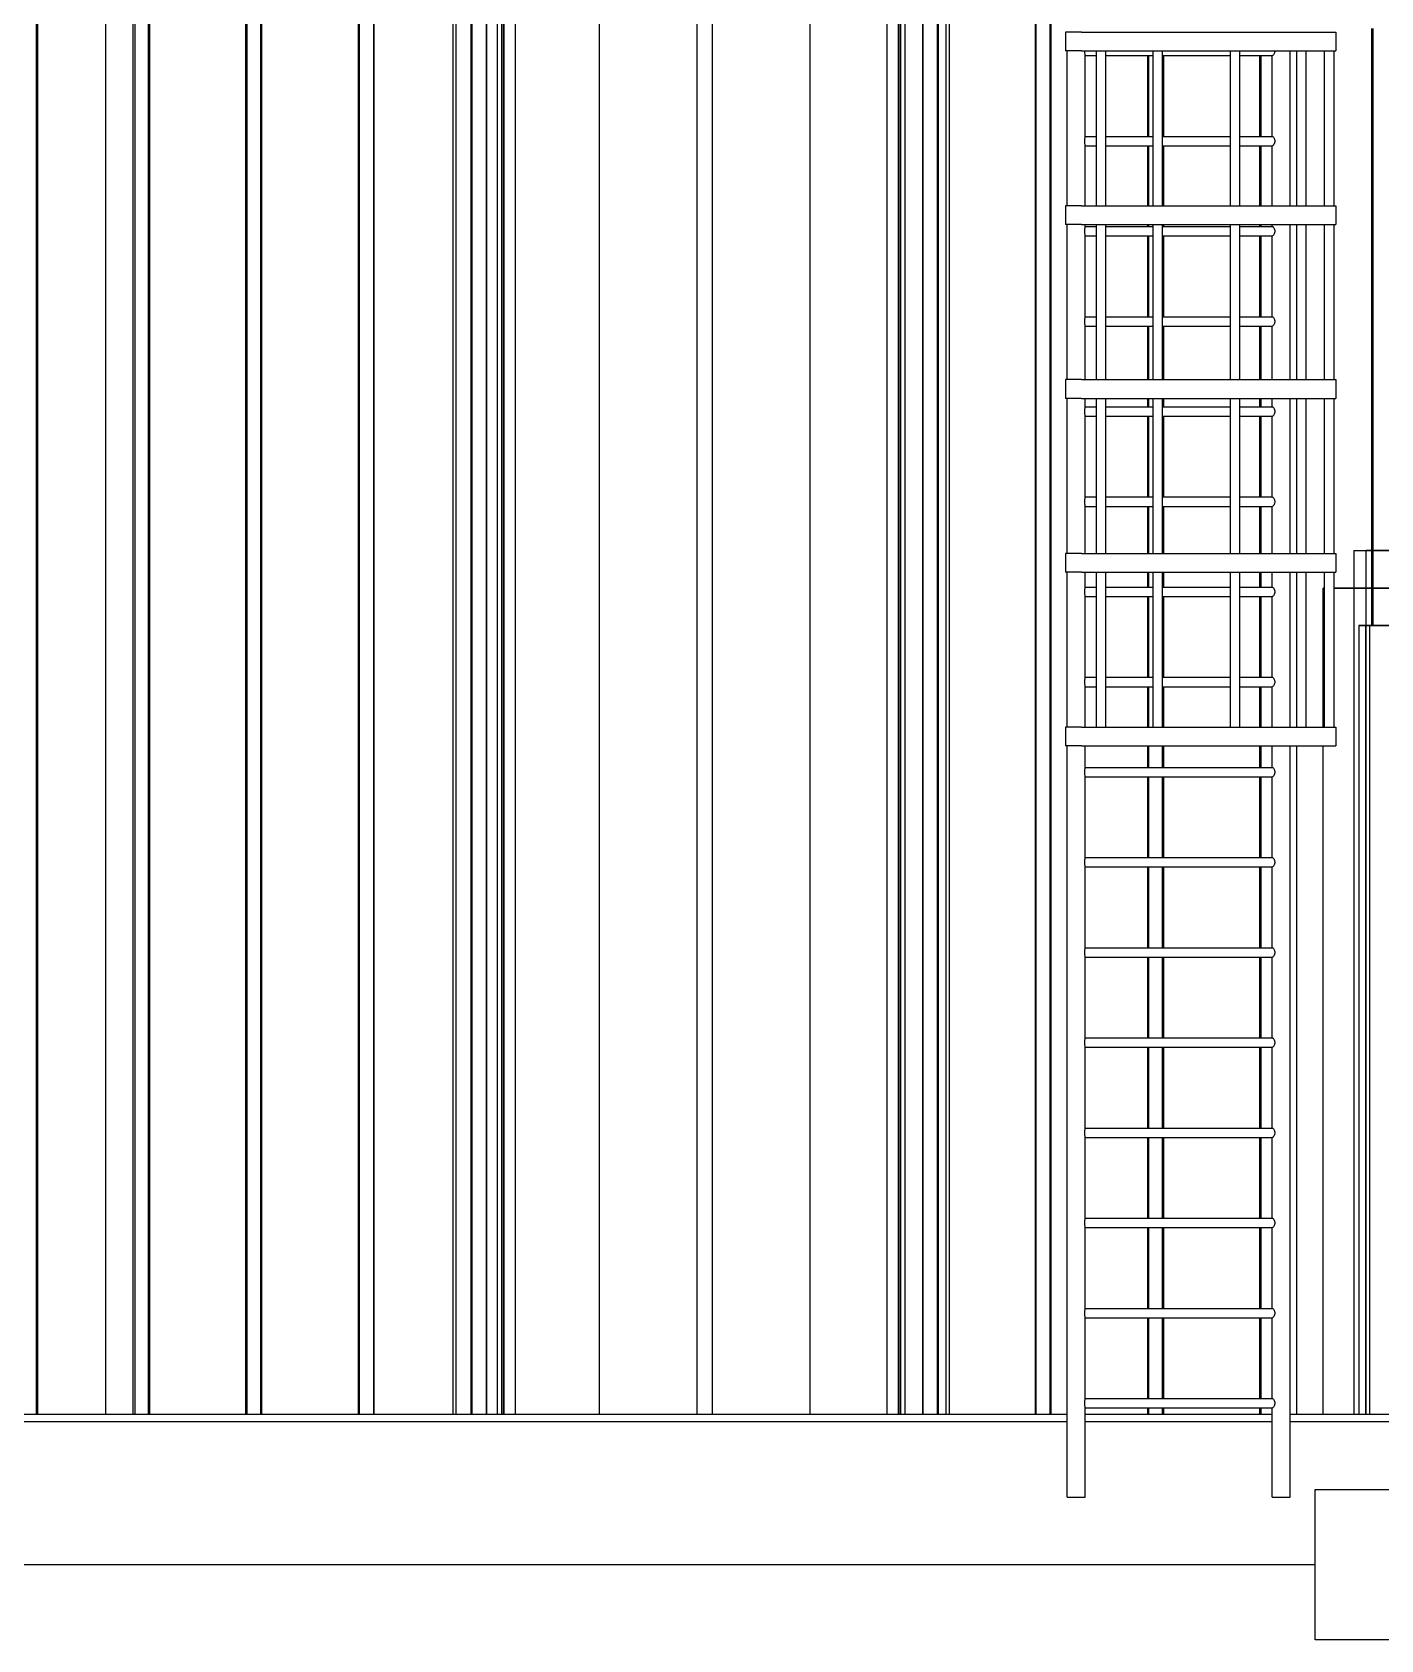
# Model space of a CAD drawing. Header units: millimetres. Extents: x -4172 to 126100, y -2 to 142133.
# Drawn here: x 55255 to 58846, y 42418 to 46698 of the extents above; entities that cross this region are included whole.
import ezdxf

# ---------------------------------------------------------------- set-up
doc = ezdxf.new("R2010")
doc.units = ezdxf.units.MM
doc.header["$LTSCALE"] = 100
doc.layers.add('Visible', color=7, linetype='Continuous', lineweight=25)

msp = doc.modelspace()

# ---------------------------------------------------------------- linework, layer by layer
at = {"layer": 'Visible'}
for p, q in [((55265.41, 48882.58), (55265.41, 43017.58)), ((55270.11, 43017.58), (55270.11, 48882.58)), ((55524.35, 43017.58), (55524.35, 48882.58)), ((55528.27, 48882.58), (55528.27, 43017.58)), ((55564.1, 48882.58), (55564.1, 43017.58)), ((55568.02, 43017.58), (55568.02, 48882.58)), ((55823.7, 43017.58), (55823.7, 48882.58)), ((55826.83, 48882.58), (55826.83, 43017.58)), ((55863.54, 48882.58), (55863.54, 43017.58)), ((55866.67, 43017.58), (55866.67, 48882.58)), ((56123.67, 43017.58), (56123.67, 48882.58)), ((56126.02, 48882.58), (56126.02, 43017.58)), ((56163.58, 48882.58), (56163.58, 43017.58)), ((56165.93, 43017.58), (56165.93, 48882.58)), ((56424.11, 43017.58), (56424.11, 48882.58)), ((56425.66, 48882.58), (56425.66, 43017.58)), ((56464.07, 48882.58), (56464.07, 43017.58)), ((56465.62, 43017.58), (56465.62, 48882.58)), ((56764.85, 48882.58), (56764.85, 43017.58)), ((57025.76, 43017.58), (57025.76, 48882.58)), ((57065.76, 48882.58), (57065.76, 43017.58)), ((57326.68, 43017.58), (57326.68, 48882.58)), ((57625.84, 48882.58), (57625.84, 43017.58)), ((57627.45, 43017.58), (57627.45, 48882.58)), ((57665.8, 43017.58), (57665.8, 48882.58)), ((57667.4, 48882.58), (57667.4, 43017.58)), ((57925.51, 48882.58), (57925.51, 43017.58)), ((57927.91, 43017.58), (57927.91, 48882.58)), ((55451.23, 43017.58), (55451.23, 48877.58)), ((56376.03, 43017.58), (56376.03, 48877.58)), ((56384.45, 43017.58), (56384.45, 48877.58)), ((56494.01, 43017.58), (56494.01, 48877.58)), ((56505.78, 43017.58), (56505.78, 48877.58)), ((56510.41, 43017.58), (56510.41, 48877.58)), ((56511.78, 43017.58), (56511.78, 48877.58)), ((56541.78, 43017.58), (56541.78, 48877.58)), ((57531.78, 43017.58), (57531.78, 48877.58)), ((57561.78, 43017.58), (57561.78, 48877.58)), ((57563.14, 43017.58), (57563.14, 48877.58)), ((57567.77, 43017.58), (57567.77, 48877.58)), ((57579.54, 43017.58), (57579.54, 48877.58)), ((57689.1, 43017.58), (57689.1, 48877.58)), ((57697.53, 43017.58), (57697.53, 48877.58)), ((56511.78, 43017.58), (56511.78, 48627.58)), ((57563.14, 43017.58), (57563.14, 48627.58)), ((57965.42, 43017.58), (57965.42, 47306.85)), ((57967.82, 47305.42), (57967.82, 43017.58)), ((58006.55, 46697.58), (58006.55, 46647.58)), ((58048.7, 46697.58), (58006.55, 46697.58)), ((58048.7, 46697.58), (58725.8, 46697.58)), ((58725.8, 46697.58), (58725.8, 46647.58)), ((58821.2, 46707.58), (58821.2, 45117.58)), ((58825.96, 45117.58), (58825.96, 46707.58)), ((58048.7, 46647.58), (58006.55, 46647.58)), ((58010.85, 46235.08), (58010.85, 46647.58)), ((58048.7, 46647.58), (58725.8, 46647.58)), ((58058.85, 46418.88), (58058.85, 46636.28)), ((58058.85, 46635.08), (58088.18, 46635.08)), ((58088.18, 46647.58), (58088.18, 46235.08)), ((58113.18, 46647.58), (58113.18, 46235.08)), ((58113.18, 46635.08), (58238.87, 46635.08)), ((58224.74, 46635.08), (58224.74, 46420.08)), ((58227.92, 46420.08), (58227.92, 46635.08)), ((58238.87, 46647.58), (58238.87, 46235.08)), ((58263.87, 46647.58), (58263.87, 46235.08)), ((58263.87, 46635.08), (58445.1, 46635.08)), ((58264.57, 46420.08), (58264.57, 46635.08)), ((58267.75, 46635.08), (58267.75, 46420.08)), ((58445.1, 46647.58), (58445.1, 46235.08)), ((58470.1, 46647.58), (58470.1, 46235.08)), ((58470.1, 46635.08), (58557.38, 46635.08)), ((58523.35, 46635.08), (58523.35, 46420.08)), ((58527.32, 46420.08), (58527.32, 46635.08)), ((58556.78, 46420.08), (58556.78, 46635.08)), ((58604.78, 46235.08), (58604.78, 46647.58)), ((58621.65, 46647.58), (58621.65, 46235.08)), ((58646.65, 46647.58), (58646.65, 46235.08)), ((58695.55, 46647.58), (58695.55, 46235.08)), ((58720.55, 46647.58), (58720.55, 46235.08)), ((58058.85, 46420.08), (58088.18, 46420.08)), ((58058.85, 46235.08), (58058.85, 46396.28)), ((58113.18, 46420.08), (58238.87, 46420.08)), ((58263.87, 46420.08), (58445.1, 46420.08)), ((58470.1, 46420.08), (58557.38, 46420.08)), ((58058.85, 46395.08), (58088.18, 46395.08)), ((58113.18, 46395.08), (58238.87, 46395.08)), ((58224.74, 46395.08), (58224.74, 46235.08)), ((58227.92, 46235.08), (58227.92, 46395.08)), ((58263.87, 46395.08), (58445.1, 46395.08)), ((58264.57, 46235.08), (58264.57, 46395.08)), ((58267.75, 46395.08), (58267.75, 46235.08)), ((58470.1, 46395.08), (58557.38, 46395.08)), ((58523.35, 46395.08), (58523.35, 46235.08)), ((58527.32, 46235.08), (58527.32, 46395.08)), ((58556.78, 46235.08), (58556.78, 46395.08)), ((58006.55, 46235.08), (58006.55, 46185.08)), ((58048.7, 46235.08), (58006.55, 46235.08)), ((58048.7, 46235.08), (58725.8, 46235.08)), ((58725.8, 46235.08), (58725.8, 46185.08)), ((58048.7, 46185.08), (58006.55, 46185.08)), ((58010.85, 45772.58), (58010.85, 46185.08)), ((58048.7, 46185.08), (58725.8, 46185.08)), ((58058.85, 46178.88), (58058.85, 46185.08)), ((58088.18, 46185.08), (58088.18, 45772.58)), ((58113.18, 46185.08), (58113.18, 45772.58)), ((58224.74, 46185.08), (58224.74, 46180.08)), ((58227.92, 46180.08), (58227.92, 46185.08)), ((58238.87, 46185.08), (58238.87, 45772.58)), ((58263.87, 46185.08), (58263.87, 45772.58)), ((58264.57, 46180.08), (58264.57, 46185.08)), ((58267.75, 46185.08), (58267.75, 46180.08)), ((58445.1, 46185.08), (58445.1, 45772.58)), ((58470.1, 46185.08), (58470.1, 45772.58)), ((58523.35, 46185.08), (58523.35, 46180.08)), ((58527.32, 46180.08), (58527.32, 46185.08)), ((58556.78, 46180.08), (58556.78, 46185.08)), ((58604.78, 45772.58), (58604.78, 46185.08)), ((58621.65, 46185.08), (58621.65, 45772.58)), ((58646.65, 46185.08), (58646.65, 45772.58)), ((58695.55, 46185.08), (58695.55, 45772.58)), ((58720.55, 46185.08), (58720.55, 45772.58)), ((58058.85, 46180.08), (58088.18, 46180.08)), ((58058.85, 45938.88), (58058.85, 46156.28)), ((58058.85, 46155.08), (58088.18, 46155.08)), ((58113.18, 46180.08), (58238.87, 46180.08)), ((58113.18, 46155.08), (58238.87, 46155.08)), ((58224.74, 46155.08), (58224.74, 45940.08)), ((58227.92, 45940.08), (58227.92, 46155.08)), ((58263.87, 46180.08), (58445.1, 46180.08)), ((58263.87, 46155.08), (58445.1, 46155.08)), ((58264.57, 45940.08), (58264.57, 46155.08)), ((58267.75, 46155.08), (58267.75, 45940.08)), ((58470.1, 46180.08), (58557.38, 46180.08)), ((58470.1, 46155.08), (58557.38, 46155.08)), ((58523.35, 46155.08), (58523.35, 45940.08)), ((58527.32, 45940.08), (58527.32, 46155.08)), ((58556.78, 45940.08), (58556.78, 46155.08)), ((58058.85, 45940.08), (58088.18, 45940.08)), ((58113.18, 45940.08), (58238.87, 45940.08)), ((58263.87, 45940.08), (58445.1, 45940.08)), ((58470.1, 45940.08), (58557.38, 45940.08)), ((58058.85, 45772.58), (58058.85, 45916.28)), ((58058.85, 45915.08), (58088.18, 45915.08)), ((58113.18, 45915.08), (58238.87, 45915.08)), ((58224.74, 45915.08), (58224.74, 45772.58)), ((58227.92, 45772.58), (58227.92, 45915.08)), ((58263.87, 45915.08), (58445.1, 45915.08)), ((58264.57, 45772.58), (58264.57, 45915.08)), ((58267.75, 45915.08), (58267.75, 45772.58)), ((58470.1, 45915.08), (58557.38, 45915.08)), ((58523.35, 45915.08), (58523.35, 45772.58)), ((58527.32, 45772.58), (58527.32, 45915.08)), ((58556.78, 45772.58), (58556.78, 45915.08)), ((58006.55, 45772.58), (58006.55, 45722.58)), ((58048.7, 45772.58), (58006.55, 45772.58)), ((58048.7, 45772.58), (58725.8, 45772.58)), ((58725.8, 45772.58), (58725.8, 45722.58)), ((58048.7, 45722.58), (58006.55, 45722.58)), ((58010.85, 45310.08), (58010.85, 45722.58)), ((58048.7, 45722.58), (58725.8, 45722.58)), ((58058.85, 45698.88), (58058.85, 45722.58)), ((58088.18, 45722.58), (58088.18, 45310.08)), ((58113.18, 45722.58), (58113.18, 45310.08)), ((58224.74, 45722.58), (58224.74, 45700.08)), ((58227.92, 45700.08), (58227.92, 45722.58)), ((58238.87, 45722.58), (58238.87, 45310.08)), ((58263.87, 45722.58), (58263.87, 45310.08)), ((58264.57, 45700.08), (58264.57, 45722.58)), ((58267.75, 45722.58), (58267.75, 45700.08)), ((58445.1, 45722.58), (58445.1, 45310.08)), ((58470.1, 45722.58), (58470.1, 45310.08)), ((58523.35, 45722.58), (58523.35, 45700.08)), ((58527.32, 45700.08), (58527.32, 45722.58)), ((58556.78, 45700.08), (58556.78, 45722.58)), ((58604.78, 45310.08), (58604.78, 45722.58)), ((58621.65, 45722.58), (58621.65, 45310.08)), ((58646.65, 45722.58), (58646.65, 45310.08)), ((58695.55, 45722.58), (58695.55, 45310.08)), ((58720.55, 45722.58), (58720.55, 45310.08)), ((58058.85, 45700.08), (58088.18, 45700.08)), ((58058.85, 45458.88), (58058.85, 45676.28)), ((58058.85, 45675.08), (58088.18, 45675.08)), ((58113.18, 45700.08), (58238.87, 45700.08)), ((58113.18, 45675.08), (58238.87, 45675.08)), ((58224.74, 45675.08), (58224.74, 45460.08)), ((58227.92, 45460.08), (58227.92, 45675.08)), ((58263.87, 45700.08), (58445.1, 45700.08)), ((58263.87, 45675.08), (58445.1, 45675.08)), ((58264.57, 45460.08), (58264.57, 45675.08)), ((58267.75, 45675.08), (58267.75, 45460.08)), ((58470.1, 45700.08), (58557.38, 45700.08)), ((58470.1, 45675.08), (58557.38, 45675.08)), ((58523.35, 45675.08), (58523.35, 45460.08)), ((58527.32, 45460.08), (58527.32, 45675.08)), ((58556.78, 45460.08), (58556.78, 45675.08)), ((58058.85, 45460.08), (58088.18, 45460.08)), ((58113.18, 45460.08), (58238.87, 45460.08)), ((58263.87, 45460.08), (58445.1, 45460.08)), ((58470.1, 45460.08), (58557.38, 45460.08)), ((58058.85, 45310.08), (58058.85, 45436.28)), ((58058.85, 45435.08), (58088.18, 45435.08)), ((58113.18, 45435.08), (58238.87, 45435.08)), ((58224.74, 45435.08), (58224.74, 45310.08)), ((58227.92, 45310.08), (58227.92, 45435.08)), ((58263.87, 45435.08), (58445.1, 45435.08)), ((58264.57, 45310.08), (58264.57, 45435.08)), ((58267.75, 45435.08), (58267.75, 45310.08)), ((58470.1, 45435.08), (58557.38, 45435.08)), ((58523.35, 45435.08), (58523.35, 45310.08)), ((58527.32, 45310.08), (58527.32, 45435.08)), ((58556.78, 45310.08), (58556.78, 45435.08)), ((58006.55, 45310.08), (58006.55, 45260.08)), ((58048.7, 45310.08), (58006.55, 45310.08)), ((58048.7, 45310.08), (58725.8, 45310.08)), ((58725.8, 45310.08), (58725.8, 45260.08)), ((58774.07, 45317.58), (59550.42, 45317.58)), ((58774.07, 45317.58), (58774.07, 43017.58)), ((58774.07, 45317.58), (58806.79, 45317.58)), ((58806.79, 43017.58), (58806.79, 45317.58)), ((62575.22, 45317.58), (58806.79, 45317.58)), ((58048.7, 45260.08), (58006.55, 45260.08)), ((58010.85, 44847.58), (58010.85, 45260.08)), ((58048.7, 45260.08), (58725.8, 45260.08)), ((58058.85, 45218.88), (58058.85, 45260.08)), ((58088.18, 45260.08), (58088.18, 44847.58)), ((58113.18, 45260.08), (58113.18, 44847.58)), ((58224.74, 45260.08), (58224.74, 45220.08)), ((58227.92, 45220.08), (58227.92, 45260.08)), ((58238.87, 45260.08), (58238.87, 44847.58)), ((58263.87, 45260.08), (58263.87, 44847.58)), ((58264.57, 45220.08), (58264.57, 45260.08)), ((58267.75, 45260.08), (58267.75, 45220.08)), ((58445.1, 45260.08), (58445.1, 44847.58)), ((58470.1, 45260.08), (58470.1, 44847.58)), ((58523.35, 45260.08), (58523.35, 45220.08)), ((58527.32, 45220.08), (58527.32, 45260.08)), ((58556.78, 45220.08), (58556.78, 45260.08)), ((58604.78, 44847.58), (58604.78, 45260.08)), ((58621.65, 45260.08), (58621.65, 44847.58)), ((58646.65, 45260.08), (58646.65, 44847.58)), ((58695.55, 45260.08), (58695.55, 44847.58)), ((58720.55, 45260.08), (58720.55, 44847.58)), ((58058.85, 45220.08), (58088.18, 45220.08)), ((58113.18, 45220.08), (58238.87, 45220.08)), ((58263.87, 45220.08), (58445.1, 45220.08)), ((58470.1, 45220.08), (58557.38, 45220.08)), ((58692.61, 45217.58), (58695.55, 45217.58)), ((58692.61, 44847.58), (58692.61, 45217.58)), ((58695.55, 45217.58), (58692.61, 45217.58)), ((58720.55, 45217.58), (60018.6, 45217.58)), ((59193.56, 45217.58), (58720.55, 45217.58)), ((58058.85, 44978.88), (58058.85, 45196.28)), ((58058.85, 45195.08), (58088.18, 45195.08)), ((58113.18, 45195.08), (58238.87, 45195.08)), ((58224.74, 45195.08), (58224.74, 44980.08)), ((58227.92, 44980.08), (58227.92, 45195.08)), ((58263.87, 45195.08), (58445.1, 45195.08)), ((58264.57, 44980.08), (58264.57, 45195.08)), ((58267.75, 45195.08), (58267.75, 44980.08)), ((58470.1, 45195.08), (58557.38, 45195.08)), ((58523.35, 45195.08), (58523.35, 44980.08)), ((58527.32, 44980.08), (58527.32, 45195.08)), ((58556.78, 44980.08), (58556.78, 45195.08)), ((58787.31, 45117.58), (58787.31, 43017.58)), ((58787.31, 45117.58), (60081.19, 45117.58)), ((59193.56, 45117.58), (58787.31, 45117.58)), ((58805.34, 45117.58), (58821.2, 45117.58)), ((58805.34, 45117.58), (58805.34, 43017.58)), ((58805.34, 45117.58), (58816.8, 45117.58)), ((58825.96, 45117.58), (58816.8, 45117.58)), ((58816.8, 43017.58), (58816.8, 45117.58)), ((58825.96, 45117.58), (58821.2, 45117.58)), ((58058.85, 44980.08), (58088.18, 44980.08)), ((58058.85, 44847.58), (58058.85, 44956.28)), ((58058.85, 44955.08), (58088.18, 44955.08)), ((58113.18, 44980.08), (58238.87, 44980.08)), ((58113.18, 44955.08), (58238.87, 44955.08)), ((58224.74, 44955.08), (58224.74, 44847.58)), ((58227.92, 44847.58), (58227.92, 44955.08)), ((58263.87, 44980.08), (58445.1, 44980.08)), ((58263.87, 44955.08), (58445.1, 44955.08)), ((58264.57, 44847.58), (58264.57, 44955.08)), ((58267.75, 44955.08), (58267.75, 44847.58)), ((58470.1, 44980.08), (58557.38, 44980.08)), ((58470.1, 44955.08), (58557.38, 44955.08)), ((58523.35, 44955.08), (58523.35, 44847.58)), ((58527.32, 44847.58), (58527.32, 44955.08)), ((58556.78, 44847.58), (58556.78, 44955.08)), ((58006.55, 44847.58), (58006.55, 44797.58)), ((58048.7, 44847.58), (58006.55, 44847.58)), ((58048.7, 44847.58), (58725.8, 44847.58)), ((58725.8, 44847.58), (58725.8, 44797.58)), ((58048.7, 44797.58), (58006.55, 44797.58)), ((58010.85, 42797.58), (58010.85, 44797.58)), ((58048.7, 44797.58), (58725.8, 44797.58)), ((58058.85, 44738.88), (58058.85, 44797.58)), ((58224.74, 44797.58), (58224.74, 44740.08)), ((58227.92, 44740.08), (58227.92, 44797.58)), ((58264.57, 44740.08), (58264.57, 44797.58)), ((58267.75, 44797.58), (58267.75, 44740.08)), ((58523.35, 44797.58), (58523.35, 44740.08)), ((58527.32, 44740.08), (58527.32, 44797.58)), ((58556.78, 44740.08), (58556.78, 44797.58)), ((58604.78, 42797.58), (58604.78, 44797.58)), ((58622.32, 43017.58), (58622.32, 44797.58)), ((58692.61, 43017.58), (58692.61, 44797.58)), ((58058.85, 44740.08), (58557.38, 44740.08)), ((58058.85, 44498.88), (58058.85, 44716.28)), ((58058.85, 44715.08), (58557.38, 44715.08)), ((58224.74, 44715.08), (58224.74, 44500.08)), ((58227.92, 44500.08), (58227.92, 44715.08)), ((58264.57, 44500.08), (58264.57, 44715.08)), ((58267.75, 44715.08), (58267.75, 44500.08)), ((58523.35, 44715.08), (58523.35, 44500.08)), ((58527.32, 44500.08), (58527.32, 44715.08)), ((58556.78, 44500.08), (58556.78, 44715.08)), ((58058.85, 44500.08), (58557.38, 44500.08)), ((58058.85, 44258.88), (58058.85, 44476.28)), ((58058.85, 44475.08), (58557.38, 44475.08)), ((58224.74, 44475.08), (58224.74, 44260.08)), ((58227.92, 44260.08), (58227.92, 44475.08)), ((58264.57, 44260.08), (58264.57, 44475.08)), ((58267.75, 44475.08), (58267.75, 44260.08)), ((58523.35, 44475.08), (58523.35, 44260.08)), ((58527.32, 44260.08), (58527.32, 44475.08)), ((58556.78, 44260.08), (58556.78, 44475.08)), ((58058.85, 44260.08), (58557.38, 44260.08)), ((58058.85, 44018.88), (58058.85, 44236.28)), ((58058.85, 44235.08), (58557.38, 44235.08)), ((58224.74, 44235.08), (58224.74, 44020.08)), ((58227.92, 44020.08), (58227.92, 44235.08)), ((58264.57, 44020.08), (58264.57, 44235.08)), ((58267.75, 44235.08), (58267.75, 44020.08)), ((58523.35, 44235.08), (58523.35, 44020.08)), ((58527.32, 44020.08), (58527.32, 44235.08)), ((58556.78, 44020.08), (58556.78, 44235.08)), ((58058.85, 44020.08), (58557.38, 44020.08)), ((58058.85, 43778.88), (58058.85, 43996.28)), ((58058.85, 43995.08), (58557.38, 43995.08)), ((58224.74, 43995.08), (58224.74, 43780.08)), ((58227.92, 43780.08), (58227.92, 43995.08)), ((58264.57, 43780.08), (58264.57, 43995.08)), ((58267.75, 43995.08), (58267.75, 43780.08)), ((58523.35, 43995.08), (58523.35, 43780.08)), ((58527.32, 43780.08), (58527.32, 43995.08)), ((58556.78, 43780.08), (58556.78, 43995.08)), ((58058.85, 43780.08), (58557.38, 43780.08)), ((58058.85, 43538.88), (58058.85, 43756.28)), ((58058.85, 43755.08), (58557.38, 43755.08)), ((58224.74, 43755.08), (58224.74, 43540.08)), ((58227.92, 43540.08), (58227.92, 43755.08)), ((58264.57, 43540.08), (58264.57, 43755.08)), ((58267.75, 43755.08), (58267.75, 43540.08)), ((58523.35, 43755.08), (58523.35, 43540.08)), ((58527.32, 43540.08), (58527.32, 43755.08)), ((58556.78, 43540.08), (58556.78, 43755.08)), ((58058.85, 43540.08), (58557.38, 43540.08)), ((58058.85, 43298.88), (58058.85, 43516.28)), ((58058.85, 43515.08), (58557.38, 43515.08)), ((58224.74, 43515.08), (58224.74, 43300.08)), ((58227.92, 43300.08), (58227.92, 43515.08)), ((58264.57, 43300.08), (58264.57, 43515.08)), ((58267.75, 43515.08), (58267.75, 43300.08)), ((58523.35, 43515.08), (58523.35, 43300.08)), ((58527.32, 43300.08), (58527.32, 43515.08)), ((58556.78, 43300.08), (58556.78, 43515.08)), ((58058.85, 43300.08), (58557.38, 43300.08)), ((58058.85, 43058.88), (58058.85, 43276.28)), ((58058.85, 43275.08), (58557.38, 43275.08)), ((58224.74, 43275.08), (58224.74, 43060.08)), ((58227.92, 43060.08), (58227.92, 43275.08)), ((58264.57, 43060.08), (58264.57, 43275.08)), ((58267.75, 43275.08), (58267.75, 43060.08)), ((58523.35, 43275.08), (58523.35, 43060.08)), ((58527.32, 43060.08), (58527.32, 43275.08)), ((58556.78, 43060.08), (58556.78, 43275.08)), ((58058.85, 43060.08), (58557.38, 43060.08)), ((58010.85, 43017.58), (43665.77, 43017.58)), ((58058.85, 42797.58), (58058.85, 43036.28)), ((58058.85, 43035.08), (58557.38, 43035.08)), ((58556.78, 43017.58), (58058.85, 43017.58)), ((58224.74, 43035.08), (58224.74, 43017.58)), ((58227.92, 43017.58), (58227.92, 43035.08)), ((58264.57, 43017.58), (58264.57, 43035.08)), ((58267.75, 43035.08), (58267.75, 43017.58)), ((58523.35, 43035.08), (58523.35, 43017.58)), ((58527.32, 43017.58), (58527.32, 43035.08)), ((58556.78, 42797.58), (58556.78, 43035.08)), ((59334.28, 43017.58), (58604.78, 43017.58)), ((58010.85, 42997.58), (43551.78, 42997.58)), ((58556.78, 42997.58), (58058.85, 42997.58)), ((59334.28, 42997.58), (58604.78, 42997.58)), ((58671.57, 42417.58), (58671.57, 42817.58)), ((58671.57, 42817.58), (59956, 42817.58)), ((58010.85, 42797.58), (58058.85, 42797.58)), ((58556.78, 42797.58), (58604.78, 42797.58)), ((58671.57, 42617.58), (43551.78, 42617.58)), ((59956, 42417.58), (58671.57, 42417.58))]:
    msp.add_line(p, q, dxfattribs=at)
for points, knots in [([(58058.85, 46636.28), (58058.85, 46636.91), (58058.73, 46637.77), (58058.39, 46639.83), (58058.14, 46641.22), (58057.84, 46643.52), (58057.75, 46644.32), (58057.63, 46645.95), (58057.6, 46646.78), (58057.6, 46647.58)], [2.4611854, 2.4611854, 2.4611854, 2.4611854, 2.8870911, 2.8870911, 3.3693304, 3.3693304, 3.61045, 3.61045, 3.8515697, 3.8515697, 3.8515697, 3.8515697]), ([(58563.59, 46647.58), (58563.59, 46646.78), (58563.52, 46645.95), (58563.26, 46644.32), (58563.07, 46643.52), (58562.34, 46641.22), (58561.66, 46639.83), (58560.33, 46637.65), (58559.58, 46636.69), (58558.61, 46635.73), (58558.31, 46635.48), (58557.78, 46635.16), (58557.56, 46635.08), (58557.38, 46635.08)], [3.8515697, 3.8515697, 3.8515697, 3.8515697, 4.0926893, 4.0926893, 4.333809, 4.333809, 4.8160483, 4.8160483, 5.2967014, 5.2967014, 5.5370279, 5.5370279, 5.7773545, 5.7773545, 5.7773545, 5.7773545]), ([(58058.85, 46396.28), (58058.85, 46396.91), (58058.73, 46397.77), (58058.39, 46399.83), (58058.14, 46401.22), (58057.84, 46403.52), (58057.75, 46404.32), (58057.63, 46405.95), (58057.6, 46406.78), (58057.6, 46408.38), (58057.63, 46409.21), (58057.75, 46410.84), (58057.84, 46411.64), (58058.14, 46413.94), (58058.39, 46415.32), (58058.73, 46417.38), (58058.85, 46418.25), (58058.85, 46418.88)], [2.4611854, 2.4611854, 2.4611854, 2.4611854, 2.8870911, 2.8870911, 3.3693304, 3.3693304, 3.61045, 3.61045, 3.8515697, 3.8515697, 4.0926893, 4.0926893, 4.333809, 4.333809, 4.8160483, 4.8160483, 5.2419539, 5.2419539, 5.2419539, 5.2419539]), ([(58557.38, 46420.08), (58557.56, 46420.08), (58557.78, 46420), (58558.31, 46419.68), (58558.61, 46419.43), (58559.58, 46418.47), (58560.33, 46417.51), (58561.66, 46415.32), (58562.34, 46413.94), (58563.07, 46411.64), (58563.26, 46410.84), (58563.52, 46409.21), (58563.59, 46408.38), (58563.59, 46406.78), (58563.52, 46405.95), (58563.26, 46404.32), (58563.07, 46403.52), (58562.34, 46401.22), (58561.66, 46399.83), (58560.33, 46397.65), (58559.58, 46396.69), (58558.61, 46395.73), (58558.31, 46395.48), (58557.78, 46395.16), (58557.56, 46395.08), (58557.38, 46395.08)], [1.9257848, 1.9257848, 1.9257848, 1.9257848, 2.1661114, 2.1661114, 2.406438, 2.406438, 2.8870911, 2.8870911, 3.3693304, 3.3693304, 3.61045, 3.61045, 3.8515697, 3.8515697, 4.0926893, 4.0926893, 4.333809, 4.333809, 4.8160483, 4.8160483, 5.2967014, 5.2967014, 5.5370279, 5.5370279, 5.7773545, 5.7773545, 5.7773545, 5.7773545]), ([(58058.85, 46156.28), (58058.85, 46156.91), (58058.73, 46157.77), (58058.39, 46159.83), (58058.14, 46161.22), (58057.84, 46163.52), (58057.75, 46164.32), (58057.63, 46165.95), (58057.6, 46166.78), (58057.6, 46168.38), (58057.63, 46169.21), (58057.75, 46170.84), (58057.84, 46171.64), (58058.14, 46173.94), (58058.39, 46175.32), (58058.73, 46177.38), (58058.85, 46178.25), (58058.85, 46178.88)], [2.4611854, 2.4611854, 2.4611854, 2.4611854, 2.8870911, 2.8870911, 3.3693304, 3.3693304, 3.61045, 3.61045, 3.8515697, 3.8515697, 4.0926893, 4.0926893, 4.333809, 4.333809, 4.8160483, 4.8160483, 5.2419539, 5.2419539, 5.2419539, 5.2419539]), ([(58557.38, 46180.08), (58557.56, 46180.08), (58557.78, 46180), (58558.31, 46179.68), (58558.61, 46179.43), (58559.58, 46178.47), (58560.33, 46177.51), (58561.66, 46175.32), (58562.34, 46173.94), (58563.07, 46171.64), (58563.26, 46170.84), (58563.52, 46169.21), (58563.59, 46168.38), (58563.59, 46166.78), (58563.52, 46165.95), (58563.26, 46164.32), (58563.07, 46163.52), (58562.34, 46161.22), (58561.66, 46159.83), (58560.33, 46157.65), (58559.58, 46156.69), (58558.61, 46155.73), (58558.31, 46155.48), (58557.78, 46155.16), (58557.56, 46155.08), (58557.38, 46155.08)], [1.9257848, 1.9257848, 1.9257848, 1.9257848, 2.1661114, 2.1661114, 2.406438, 2.406438, 2.8870911, 2.8870911, 3.3693304, 3.3693304, 3.61045, 3.61045, 3.8515697, 3.8515697, 4.0926893, 4.0926893, 4.333809, 4.333809, 4.8160483, 4.8160483, 5.2967014, 5.2967014, 5.5370279, 5.5370279, 5.7773545, 5.7773545, 5.7773545, 5.7773545]), ([(58058.85, 45916.28), (58058.85, 45916.91), (58058.73, 45917.77), (58058.39, 45919.83), (58058.14, 45921.22), (58057.84, 45923.52), (58057.75, 45924.32), (58057.63, 45925.95), (58057.6, 45926.78), (58057.6, 45928.38), (58057.63, 45929.21), (58057.75, 45930.84), (58057.84, 45931.64), (58058.14, 45933.94), (58058.39, 45935.32), (58058.73, 45937.38), (58058.85, 45938.25), (58058.85, 45938.88)], [2.4611854, 2.4611854, 2.4611854, 2.4611854, 2.8870911, 2.8870911, 3.3693304, 3.3693304, 3.61045, 3.61045, 3.8515697, 3.8515697, 4.0926893, 4.0926893, 4.333809, 4.333809, 4.8160483, 4.8160483, 5.2419539, 5.2419539, 5.2419539, 5.2419539]), ([(58557.38, 45940.08), (58557.56, 45940.08), (58557.78, 45940), (58558.31, 45939.68), (58558.61, 45939.43), (58559.58, 45938.47), (58560.33, 45937.51), (58561.66, 45935.32), (58562.34, 45933.94), (58563.07, 45931.64), (58563.26, 45930.84), (58563.52, 45929.21), (58563.59, 45928.38), (58563.59, 45926.78), (58563.52, 45925.95), (58563.26, 45924.32), (58563.07, 45923.52), (58562.34, 45921.22), (58561.66, 45919.83), (58560.33, 45917.65), (58559.58, 45916.69), (58558.61, 45915.73), (58558.31, 45915.48), (58557.78, 45915.16), (58557.56, 45915.08), (58557.38, 45915.08)], [1.9257848, 1.9257848, 1.9257848, 1.9257848, 2.1661114, 2.1661114, 2.406438, 2.406438, 2.8870911, 2.8870911, 3.3693304, 3.3693304, 3.61045, 3.61045, 3.8515697, 3.8515697, 4.0926893, 4.0926893, 4.333809, 4.333809, 4.8160483, 4.8160483, 5.2967014, 5.2967014, 5.5370279, 5.5370279, 5.7773545, 5.7773545, 5.7773545, 5.7773545]), ([(58058.85, 45676.28), (58058.85, 45676.91), (58058.73, 45677.77), (58058.39, 45679.83), (58058.14, 45681.22), (58057.84, 45683.52), (58057.75, 45684.32), (58057.63, 45685.95), (58057.6, 45686.78), (58057.6, 45688.38), (58057.63, 45689.21), (58057.75, 45690.84), (58057.84, 45691.64), (58058.14, 45693.94), (58058.39, 45695.32), (58058.73, 45697.38), (58058.85, 45698.25), (58058.85, 45698.88)], [2.4611854, 2.4611854, 2.4611854, 2.4611854, 2.8870911, 2.8870911, 3.3693304, 3.3693304, 3.61045, 3.61045, 3.8515697, 3.8515697, 4.0926893, 4.0926893, 4.333809, 4.333809, 4.8160483, 4.8160483, 5.2419539, 5.2419539, 5.2419539, 5.2419539]), ([(58557.38, 45700.08), (58557.56, 45700.08), (58557.78, 45700), (58558.31, 45699.68), (58558.61, 45699.43), (58559.58, 45698.47), (58560.33, 45697.51), (58561.66, 45695.32), (58562.34, 45693.94), (58563.07, 45691.64), (58563.26, 45690.84), (58563.52, 45689.21), (58563.59, 45688.38), (58563.59, 45686.78), (58563.52, 45685.95), (58563.26, 45684.32), (58563.07, 45683.52), (58562.34, 45681.22), (58561.66, 45679.83), (58560.33, 45677.65), (58559.58, 45676.69), (58558.61, 45675.73), (58558.31, 45675.48), (58557.78, 45675.16), (58557.56, 45675.08), (58557.38, 45675.08)], [1.9257848, 1.9257848, 1.9257848, 1.9257848, 2.1661114, 2.1661114, 2.406438, 2.406438, 2.8870911, 2.8870911, 3.3693304, 3.3693304, 3.61045, 3.61045, 3.8515697, 3.8515697, 4.0926893, 4.0926893, 4.333809, 4.333809, 4.8160483, 4.8160483, 5.2967014, 5.2967014, 5.5370279, 5.5370279, 5.7773545, 5.7773545, 5.7773545, 5.7773545]), ([(58058.85, 45436.28), (58058.85, 45436.91), (58058.73, 45437.77), (58058.39, 45439.83), (58058.14, 45441.22), (58057.84, 45443.52), (58057.75, 45444.32), (58057.63, 45445.95), (58057.6, 45446.78), (58057.6, 45448.38), (58057.63, 45449.21), (58057.75, 45450.84), (58057.84, 45451.64), (58058.14, 45453.94), (58058.39, 45455.32), (58058.73, 45457.38), (58058.85, 45458.25), (58058.85, 45458.88)], [2.4611854, 2.4611854, 2.4611854, 2.4611854, 2.8870911, 2.8870911, 3.3693304, 3.3693304, 3.61045, 3.61045, 3.8515697, 3.8515697, 4.0926893, 4.0926893, 4.333809, 4.333809, 4.8160483, 4.8160483, 5.2419539, 5.2419539, 5.2419539, 5.2419539]), ([(58557.38, 45460.08), (58557.56, 45460.08), (58557.78, 45460), (58558.31, 45459.68), (58558.61, 45459.43), (58559.58, 45458.47), (58560.33, 45457.51), (58561.66, 45455.32), (58562.34, 45453.94), (58563.07, 45451.64), (58563.26, 45450.84), (58563.52, 45449.21), (58563.59, 45448.38), (58563.59, 45446.78), (58563.52, 45445.95), (58563.26, 45444.32), (58563.07, 45443.52), (58562.34, 45441.22), (58561.66, 45439.83), (58560.33, 45437.65), (58559.58, 45436.69), (58558.61, 45435.73), (58558.31, 45435.48), (58557.78, 45435.16), (58557.56, 45435.08), (58557.38, 45435.08)], [1.9257848, 1.9257848, 1.9257848, 1.9257848, 2.1661114, 2.1661114, 2.406438, 2.406438, 2.8870911, 2.8870911, 3.3693304, 3.3693304, 3.61045, 3.61045, 3.8515697, 3.8515697, 4.0926893, 4.0926893, 4.333809, 4.333809, 4.8160483, 4.8160483, 5.2967014, 5.2967014, 5.5370279, 5.5370279, 5.7773545, 5.7773545, 5.7773545, 5.7773545]), ([(58058.85, 45196.28), (58058.85, 45196.91), (58058.73, 45197.77), (58058.39, 45199.83), (58058.14, 45201.22), (58057.84, 45203.52), (58057.75, 45204.32), (58057.63, 45205.95), (58057.6, 45206.78), (58057.6, 45208.38), (58057.63, 45209.21), (58057.75, 45210.84), (58057.84, 45211.64), (58058.14, 45213.94), (58058.39, 45215.32), (58058.73, 45217.38), (58058.85, 45218.25), (58058.85, 45218.88)], [2.4611854, 2.4611854, 2.4611854, 2.4611854, 2.8870911, 2.8870911, 3.3693304, 3.3693304, 3.61045, 3.61045, 3.8515697, 3.8515697, 4.0926893, 4.0926893, 4.333809, 4.333809, 4.8160483, 4.8160483, 5.2419539, 5.2419539, 5.2419539, 5.2419539]), ([(58557.38, 45220.08), (58557.56, 45220.08), (58557.78, 45220), (58558.31, 45219.68), (58558.61, 45219.43), (58559.58, 45218.47), (58560.33, 45217.51), (58561.66, 45215.32), (58562.34, 45213.94), (58563.07, 45211.64), (58563.26, 45210.84), (58563.52, 45209.21), (58563.59, 45208.38), (58563.59, 45206.78), (58563.52, 45205.95), (58563.26, 45204.32), (58563.07, 45203.52), (58562.34, 45201.22), (58561.66, 45199.83), (58560.33, 45197.65), (58559.58, 45196.69), (58558.61, 45195.73), (58558.31, 45195.48), (58557.78, 45195.16), (58557.56, 45195.08), (58557.38, 45195.08)], [1.9257848, 1.9257848, 1.9257848, 1.9257848, 2.1661114, 2.1661114, 2.406438, 2.406438, 2.8870911, 2.8870911, 3.3693304, 3.3693304, 3.61045, 3.61045, 3.8515697, 3.8515697, 4.0926893, 4.0926893, 4.333809, 4.333809, 4.8160483, 4.8160483, 5.2967014, 5.2967014, 5.5370279, 5.5370279, 5.7773545, 5.7773545, 5.7773545, 5.7773545]), ([(58058.85, 44956.28), (58058.85, 44956.91), (58058.73, 44957.77), (58058.39, 44959.83), (58058.14, 44961.22), (58057.84, 44963.52), (58057.75, 44964.32), (58057.63, 44965.95), (58057.6, 44966.78), (58057.6, 44968.38), (58057.63, 44969.21), (58057.75, 44970.84), (58057.84, 44971.64), (58058.14, 44973.94), (58058.39, 44975.32), (58058.73, 44977.38), (58058.85, 44978.25), (58058.85, 44978.88)], [2.4611854, 2.4611854, 2.4611854, 2.4611854, 2.8870911, 2.8870911, 3.3693304, 3.3693304, 3.61045, 3.61045, 3.8515697, 3.8515697, 4.0926893, 4.0926893, 4.333809, 4.333809, 4.8160483, 4.8160483, 5.2419539, 5.2419539, 5.2419539, 5.2419539]), ([(58557.38, 44980.08), (58557.56, 44980.08), (58557.78, 44980), (58558.31, 44979.68), (58558.61, 44979.43), (58559.58, 44978.47), (58560.33, 44977.51), (58561.66, 44975.32), (58562.34, 44973.94), (58563.07, 44971.64), (58563.26, 44970.84), (58563.52, 44969.21), (58563.59, 44968.38), (58563.59, 44966.78), (58563.52, 44965.95), (58563.26, 44964.32), (58563.07, 44963.52), (58562.34, 44961.22), (58561.66, 44959.83), (58560.33, 44957.65), (58559.58, 44956.69), (58558.61, 44955.73), (58558.31, 44955.48), (58557.78, 44955.16), (58557.56, 44955.08), (58557.38, 44955.08)], [1.9257848, 1.9257848, 1.9257848, 1.9257848, 2.1661114, 2.1661114, 2.406438, 2.406438, 2.8870911, 2.8870911, 3.3693304, 3.3693304, 3.61045, 3.61045, 3.8515697, 3.8515697, 4.0926893, 4.0926893, 4.333809, 4.333809, 4.8160483, 4.8160483, 5.2967014, 5.2967014, 5.5370279, 5.5370279, 5.7773545, 5.7773545, 5.7773545, 5.7773545]), ([(58058.85, 44716.28), (58058.85, 44716.91), (58058.73, 44717.77), (58058.39, 44719.83), (58058.14, 44721.22), (58057.84, 44723.52), (58057.75, 44724.32), (58057.63, 44725.95), (58057.6, 44726.78), (58057.6, 44728.38), (58057.63, 44729.21), (58057.75, 44730.84), (58057.84, 44731.64), (58058.14, 44733.94), (58058.39, 44735.32), (58058.73, 44737.38), (58058.85, 44738.25), (58058.85, 44738.88)], [2.4611854, 2.4611854, 2.4611854, 2.4611854, 2.8870911, 2.8870911, 3.3693304, 3.3693304, 3.61045, 3.61045, 3.8515697, 3.8515697, 4.0926893, 4.0926893, 4.333809, 4.333809, 4.8160483, 4.8160483, 5.2419539, 5.2419539, 5.2419539, 5.2419539]), ([(58557.38, 44740.08), (58557.56, 44740.08), (58557.78, 44740), (58558.31, 44739.68), (58558.61, 44739.43), (58559.58, 44738.47), (58560.33, 44737.51), (58561.66, 44735.32), (58562.34, 44733.94), (58563.07, 44731.64), (58563.26, 44730.84), (58563.52, 44729.21), (58563.59, 44728.38), (58563.59, 44726.78), (58563.52, 44725.95), (58563.26, 44724.32), (58563.07, 44723.52), (58562.34, 44721.22), (58561.66, 44719.83), (58560.33, 44717.65), (58559.58, 44716.69), (58558.61, 44715.73), (58558.31, 44715.48), (58557.78, 44715.16), (58557.56, 44715.08), (58557.38, 44715.08)], [1.9257848, 1.9257848, 1.9257848, 1.9257848, 2.1661114, 2.1661114, 2.406438, 2.406438, 2.8870911, 2.8870911, 3.3693304, 3.3693304, 3.61045, 3.61045, 3.8515697, 3.8515697, 4.0926893, 4.0926893, 4.333809, 4.333809, 4.8160483, 4.8160483, 5.2967014, 5.2967014, 5.5370279, 5.5370279, 5.7773545, 5.7773545, 5.7773545, 5.7773545]), ([(58058.85, 44476.28), (58058.85, 44476.91), (58058.73, 44477.77), (58058.39, 44479.83), (58058.14, 44481.22), (58057.84, 44483.52), (58057.75, 44484.32), (58057.63, 44485.95), (58057.6, 44486.78), (58057.6, 44488.38), (58057.63, 44489.21), (58057.75, 44490.84), (58057.84, 44491.64), (58058.14, 44493.94), (58058.39, 44495.32), (58058.73, 44497.38), (58058.85, 44498.25), (58058.85, 44498.88)], [2.4611854, 2.4611854, 2.4611854, 2.4611854, 2.8870911, 2.8870911, 3.3693304, 3.3693304, 3.61045, 3.61045, 3.8515697, 3.8515697, 4.0926893, 4.0926893, 4.333809, 4.333809, 4.8160483, 4.8160483, 5.2419539, 5.2419539, 5.2419539, 5.2419539]), ([(58557.38, 44500.08), (58557.56, 44500.08), (58557.78, 44500), (58558.31, 44499.68), (58558.61, 44499.43), (58559.58, 44498.47), (58560.33, 44497.51), (58561.66, 44495.32), (58562.34, 44493.94), (58563.07, 44491.64), (58563.26, 44490.84), (58563.52, 44489.21), (58563.59, 44488.38), (58563.59, 44486.78), (58563.52, 44485.95), (58563.26, 44484.32), (58563.07, 44483.52), (58562.34, 44481.22), (58561.66, 44479.83), (58560.33, 44477.65), (58559.58, 44476.69), (58558.61, 44475.73), (58558.31, 44475.48), (58557.78, 44475.16), (58557.56, 44475.08), (58557.38, 44475.08)], [1.9257848, 1.9257848, 1.9257848, 1.9257848, 2.1661114, 2.1661114, 2.406438, 2.406438, 2.8870911, 2.8870911, 3.3693304, 3.3693304, 3.61045, 3.61045, 3.8515697, 3.8515697, 4.0926893, 4.0926893, 4.333809, 4.333809, 4.8160483, 4.8160483, 5.2967014, 5.2967014, 5.5370279, 5.5370279, 5.7773545, 5.7773545, 5.7773545, 5.7773545]), ([(58058.85, 44236.28), (58058.85, 44236.91), (58058.73, 44237.77), (58058.39, 44239.83), (58058.14, 44241.22), (58057.84, 44243.52), (58057.75, 44244.32), (58057.63, 44245.95), (58057.6, 44246.78), (58057.6, 44248.38), (58057.63, 44249.21), (58057.75, 44250.84), (58057.84, 44251.64), (58058.14, 44253.94), (58058.39, 44255.32), (58058.73, 44257.38), (58058.85, 44258.25), (58058.85, 44258.88)], [2.4611854, 2.4611854, 2.4611854, 2.4611854, 2.8870911, 2.8870911, 3.3693304, 3.3693304, 3.61045, 3.61045, 3.8515697, 3.8515697, 4.0926893, 4.0926893, 4.333809, 4.333809, 4.8160483, 4.8160483, 5.2419539, 5.2419539, 5.2419539, 5.2419539]), ([(58557.38, 44260.08), (58557.56, 44260.08), (58557.78, 44260), (58558.31, 44259.68), (58558.61, 44259.43), (58559.58, 44258.47), (58560.33, 44257.51), (58561.66, 44255.32), (58562.34, 44253.94), (58563.07, 44251.64), (58563.26, 44250.84), (58563.52, 44249.21), (58563.59, 44248.38), (58563.59, 44246.78), (58563.52, 44245.95), (58563.26, 44244.32), (58563.07, 44243.52), (58562.34, 44241.22), (58561.66, 44239.83), (58560.33, 44237.65), (58559.58, 44236.69), (58558.61, 44235.73), (58558.31, 44235.48), (58557.78, 44235.16), (58557.56, 44235.08), (58557.38, 44235.08)], [1.9257848, 1.9257848, 1.9257848, 1.9257848, 2.1661114, 2.1661114, 2.406438, 2.406438, 2.8870911, 2.8870911, 3.3693304, 3.3693304, 3.61045, 3.61045, 3.8515697, 3.8515697, 4.0926893, 4.0926893, 4.333809, 4.333809, 4.8160483, 4.8160483, 5.2967014, 5.2967014, 5.5370279, 5.5370279, 5.7773545, 5.7773545, 5.7773545, 5.7773545]), ([(58058.85, 43996.28), (58058.85, 43996.91), (58058.73, 43997.77), (58058.39, 43999.83), (58058.14, 44001.22), (58057.84, 44003.52), (58057.75, 44004.32), (58057.63, 44005.95), (58057.6, 44006.78), (58057.6, 44008.38), (58057.63, 44009.21), (58057.75, 44010.84), (58057.84, 44011.64), (58058.14, 44013.94), (58058.39, 44015.32), (58058.73, 44017.38), (58058.85, 44018.25), (58058.85, 44018.88)], [2.4611854, 2.4611854, 2.4611854, 2.4611854, 2.8870911, 2.8870911, 3.3693304, 3.3693304, 3.61045, 3.61045, 3.8515697, 3.8515697, 4.0926893, 4.0926893, 4.333809, 4.333809, 4.8160483, 4.8160483, 5.2419539, 5.2419539, 5.2419539, 5.2419539]), ([(58557.38, 44020.08), (58557.56, 44020.08), (58557.78, 44020), (58558.31, 44019.68), (58558.61, 44019.43), (58559.58, 44018.47), (58560.33, 44017.51), (58561.66, 44015.32), (58562.34, 44013.94), (58563.07, 44011.64), (58563.26, 44010.84), (58563.52, 44009.21), (58563.59, 44008.38), (58563.59, 44006.78), (58563.52, 44005.95), (58563.26, 44004.32), (58563.07, 44003.52), (58562.34, 44001.22), (58561.66, 43999.83), (58560.33, 43997.65), (58559.58, 43996.69), (58558.61, 43995.73), (58558.31, 43995.48), (58557.78, 43995.16), (58557.56, 43995.08), (58557.38, 43995.08)], [1.9257848, 1.9257848, 1.9257848, 1.9257848, 2.1661114, 2.1661114, 2.406438, 2.406438, 2.8870911, 2.8870911, 3.3693304, 3.3693304, 3.61045, 3.61045, 3.8515697, 3.8515697, 4.0926893, 4.0926893, 4.333809, 4.333809, 4.8160483, 4.8160483, 5.2967014, 5.2967014, 5.5370279, 5.5370279, 5.7773545, 5.7773545, 5.7773545, 5.7773545]), ([(58058.85, 43756.28), (58058.85, 43756.91), (58058.73, 43757.77), (58058.39, 43759.83), (58058.14, 43761.22), (58057.84, 43763.52), (58057.75, 43764.32), (58057.63, 43765.95), (58057.6, 43766.78), (58057.6, 43768.38), (58057.63, 43769.21), (58057.75, 43770.84), (58057.84, 43771.64), (58058.14, 43773.94), (58058.39, 43775.32), (58058.73, 43777.38), (58058.85, 43778.25), (58058.85, 43778.88)], [2.4611854, 2.4611854, 2.4611854, 2.4611854, 2.8870911, 2.8870911, 3.3693304, 3.3693304, 3.61045, 3.61045, 3.8515697, 3.8515697, 4.0926893, 4.0926893, 4.333809, 4.333809, 4.8160483, 4.8160483, 5.2419539, 5.2419539, 5.2419539, 5.2419539]), ([(58557.38, 43780.08), (58557.56, 43780.08), (58557.78, 43780), (58558.31, 43779.68), (58558.61, 43779.43), (58559.58, 43778.47), (58560.33, 43777.51), (58561.66, 43775.32), (58562.34, 43773.94), (58563.07, 43771.64), (58563.26, 43770.84), (58563.52, 43769.21), (58563.59, 43768.38), (58563.59, 43766.78), (58563.52, 43765.95), (58563.26, 43764.32), (58563.07, 43763.52), (58562.34, 43761.22), (58561.66, 43759.83), (58560.33, 43757.65), (58559.58, 43756.69), (58558.61, 43755.73), (58558.31, 43755.48), (58557.78, 43755.16), (58557.56, 43755.08), (58557.38, 43755.08)], [1.9257848, 1.9257848, 1.9257848, 1.9257848, 2.1661114, 2.1661114, 2.406438, 2.406438, 2.8870911, 2.8870911, 3.3693304, 3.3693304, 3.61045, 3.61045, 3.8515697, 3.8515697, 4.0926893, 4.0926893, 4.333809, 4.333809, 4.8160483, 4.8160483, 5.2967014, 5.2967014, 5.5370279, 5.5370279, 5.7773545, 5.7773545, 5.7773545, 5.7773545]), ([(58058.85, 43516.28), (58058.85, 43516.91), (58058.73, 43517.77), (58058.39, 43519.83), (58058.14, 43521.22), (58057.84, 43523.52), (58057.75, 43524.32), (58057.63, 43525.95), (58057.6, 43526.78), (58057.6, 43528.38), (58057.63, 43529.21), (58057.75, 43530.84), (58057.84, 43531.64), (58058.14, 43533.94), (58058.39, 43535.32), (58058.73, 43537.38), (58058.85, 43538.25), (58058.85, 43538.88)], [2.4611854, 2.4611854, 2.4611854, 2.4611854, 2.8870911, 2.8870911, 3.3693304, 3.3693304, 3.61045, 3.61045, 3.8515697, 3.8515697, 4.0926893, 4.0926893, 4.333809, 4.333809, 4.8160483, 4.8160483, 5.2419539, 5.2419539, 5.2419539, 5.2419539]), ([(58557.38, 43540.08), (58557.56, 43540.08), (58557.78, 43540), (58558.31, 43539.68), (58558.61, 43539.43), (58559.58, 43538.47), (58560.33, 43537.51), (58561.66, 43535.32), (58562.34, 43533.94), (58563.07, 43531.64), (58563.26, 43530.84), (58563.52, 43529.21), (58563.59, 43528.38), (58563.59, 43526.78), (58563.52, 43525.95), (58563.26, 43524.32), (58563.07, 43523.52), (58562.34, 43521.22), (58561.66, 43519.83), (58560.33, 43517.65), (58559.58, 43516.69), (58558.61, 43515.73), (58558.31, 43515.48), (58557.78, 43515.16), (58557.56, 43515.08), (58557.38, 43515.08)], [1.9257848, 1.9257848, 1.9257848, 1.9257848, 2.1661114, 2.1661114, 2.406438, 2.406438, 2.8870911, 2.8870911, 3.3693304, 3.3693304, 3.61045, 3.61045, 3.8515697, 3.8515697, 4.0926893, 4.0926893, 4.333809, 4.333809, 4.8160483, 4.8160483, 5.2967014, 5.2967014, 5.5370279, 5.5370279, 5.7773545, 5.7773545, 5.7773545, 5.7773545]), ([(58058.85, 43276.28), (58058.85, 43276.91), (58058.73, 43277.77), (58058.39, 43279.83), (58058.14, 43281.22), (58057.84, 43283.52), (58057.75, 43284.32), (58057.63, 43285.95), (58057.6, 43286.78), (58057.6, 43288.38), (58057.63, 43289.21), (58057.75, 43290.84), (58057.84, 43291.64), (58058.14, 43293.94), (58058.39, 43295.32), (58058.73, 43297.38), (58058.85, 43298.25), (58058.85, 43298.88)], [2.4611854, 2.4611854, 2.4611854, 2.4611854, 2.8870911, 2.8870911, 3.3693304, 3.3693304, 3.61045, 3.61045, 3.8515697, 3.8515697, 4.0926893, 4.0926893, 4.333809, 4.333809, 4.8160483, 4.8160483, 5.2419539, 5.2419539, 5.2419539, 5.2419539]), ([(58557.38, 43300.08), (58557.56, 43300.08), (58557.78, 43300), (58558.31, 43299.68), (58558.61, 43299.43), (58559.58, 43298.47), (58560.33, 43297.51), (58561.66, 43295.32), (58562.34, 43293.94), (58563.07, 43291.64), (58563.26, 43290.84), (58563.52, 43289.21), (58563.59, 43288.38), (58563.59, 43286.78), (58563.52, 43285.95), (58563.26, 43284.32), (58563.07, 43283.52), (58562.34, 43281.22), (58561.66, 43279.83), (58560.33, 43277.65), (58559.58, 43276.69), (58558.61, 43275.73), (58558.31, 43275.48), (58557.78, 43275.16), (58557.56, 43275.08), (58557.38, 43275.08)], [1.9257848, 1.9257848, 1.9257848, 1.9257848, 2.1661114, 2.1661114, 2.406438, 2.406438, 2.8870911, 2.8870911, 3.3693304, 3.3693304, 3.61045, 3.61045, 3.8515697, 3.8515697, 4.0926893, 4.0926893, 4.333809, 4.333809, 4.8160483, 4.8160483, 5.2967014, 5.2967014, 5.5370279, 5.5370279, 5.7773545, 5.7773545, 5.7773545, 5.7773545]), ([(58058.85, 43036.28), (58058.85, 43036.91), (58058.73, 43037.77), (58058.39, 43039.83), (58058.14, 43041.22), (58057.84, 43043.52), (58057.75, 43044.32), (58057.63, 43045.95), (58057.6, 43046.78), (58057.6, 43048.38), (58057.63, 43049.21), (58057.75, 43050.84), (58057.84, 43051.64), (58058.14, 43053.94), (58058.39, 43055.32), (58058.73, 43057.38), (58058.85, 43058.25), (58058.85, 43058.88)], [2.4611854, 2.4611854, 2.4611854, 2.4611854, 2.8870911, 2.8870911, 3.3693304, 3.3693304, 3.61045, 3.61045, 3.8515697, 3.8515697, 4.0926893, 4.0926893, 4.333809, 4.333809, 4.8160483, 4.8160483, 5.2419539, 5.2419539, 5.2419539, 5.2419539]), ([(58557.38, 43060.08), (58557.56, 43060.08), (58557.78, 43060), (58558.31, 43059.68), (58558.61, 43059.43), (58559.58, 43058.47), (58560.33, 43057.51), (58561.66, 43055.32), (58562.34, 43053.94), (58563.07, 43051.64), (58563.26, 43050.84), (58563.52, 43049.21), (58563.59, 43048.38), (58563.59, 43046.78), (58563.52, 43045.95), (58563.26, 43044.32), (58563.07, 43043.52), (58562.34, 43041.22), (58561.66, 43039.83), (58560.33, 43037.65), (58559.58, 43036.69), (58558.61, 43035.73), (58558.31, 43035.48), (58557.78, 43035.16), (58557.56, 43035.08), (58557.38, 43035.08)], [1.9257848, 1.9257848, 1.9257848, 1.9257848, 2.1661114, 2.1661114, 2.406438, 2.406438, 2.8870911, 2.8870911, 3.3693304, 3.3693304, 3.61045, 3.61045, 3.8515697, 3.8515697, 4.0926893, 4.0926893, 4.333809, 4.333809, 4.8160483, 4.8160483, 5.2967014, 5.2967014, 5.5370279, 5.5370279, 5.7773545, 5.7773545, 5.7773545, 5.7773545])]:
    msp.add_open_spline(points, degree=3, knots=knots, dxfattribs=at)

doc.saveas('drawing.dxf')
